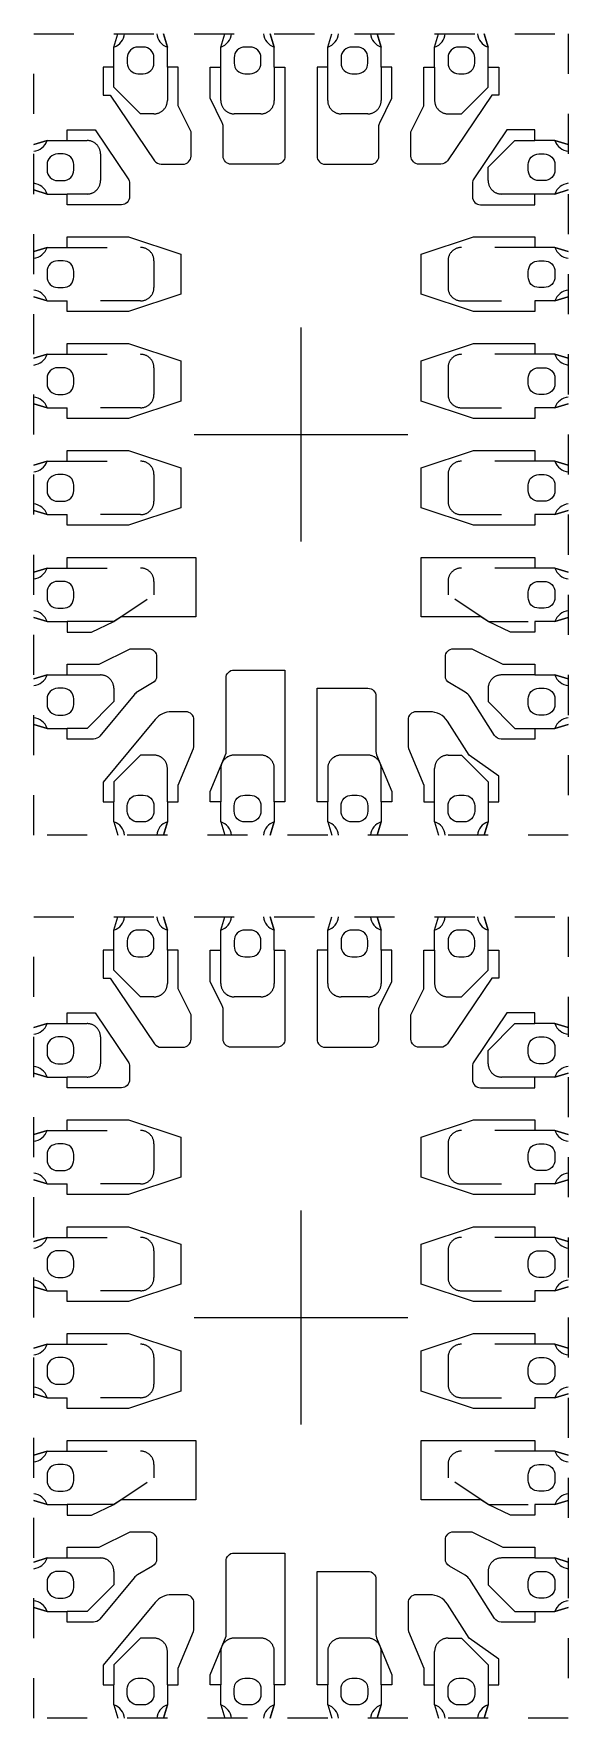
# Model space of a CAD drawing. Header units: millimetres. Extents: x -240.6 to -214.5, y 821 to 825.2.
# Drawn here: x -215.808 to -214.474, y 821.019 to 825.222 of the extents above.
import ezdxf

# ---------------------------------------------------------------- set-up
doc = ezdxf.new("R2010")
doc.units = ezdxf.units.MM
doc.linetypes.add('HIDDEN', pattern=[0.375, 0.25, -0.125])
doc.linetypes.add('PHANTOM', pattern=[2.5, 1.25, -0.25, 0.25, -0.25, 0.25, -0.25])
doc.layers.add('1', color=7, linetype='Continuous')

# ---------------------------------------------------------------- blocks, each defined once
blk = doc.blocks.new('QFN20LAK')
at = {"color": 0, "linetype": 'Continuous'}
for p, q in [((35.8773, 1.3107), (35.8923, 1.3607)), ((35.8773, 1.3107), (35.8923, 1.3607)), ((35.8773, 1.3107), (35.8923, 1.3607)), ((36.0623, 1.3607), (36.0773, 1.3107)), ((36.0623, 1.3607), (36.0773, 1.3107)), ((36.0773, 1.3107), (36.0623, 1.3607)), ((36.2773, 1.3107), (36.2923, 1.3607)), ((36.2773, 1.3107), (36.2923, 1.3607)), ((36.2773, 1.3107), (36.2923, 1.3607)), ((36.4623, 1.3607), (36.4773, 1.3107)), ((36.4623, 1.3607), (36.4773, 1.3107)), ((36.4773, 1.3107), (36.4623, 1.3607)), ((36.6773, 1.3107), (36.6923, 1.3607)), ((36.6773, 1.3107), (36.6923, 1.3607)), ((36.6773, 1.3107), (36.6923, 1.3607)), ((36.8623, 1.3607), (36.8773, 1.3107)), ((36.8623, 1.3607), (36.8773, 1.3107)), ((36.8773, 1.3107), (36.8623, 1.3607)), ((37.0773, 1.3107), (37.0923, 1.3607)), ((37.0773, 1.3107), (37.0923, 1.3607)), ((37.0773, 1.3107), (37.0923, 1.3607)), ((37.2623, 1.3607), (37.2773, 1.3107)), ((37.2623, 1.3607), (37.2773, 1.3107)), ((37.2773, 1.3107), (37.2623, 1.3607)), ((35.8773, 1.2357), (35.8773, 1.3107)), ((36.0773, 1.2357), (36.0773, 1.3107)), ((36.2773, 1.2357), (36.2773, 1.3107)), ((36.4773, 1.2357), (36.4773, 1.3107)), ((36.6773, 1.2357), (36.6773, 1.3107)), ((36.8773, 1.2357), (36.8773, 1.3107)), ((37.0773, 1.2357), (37.0773, 1.3107)), ((37.2773, 1.2357), (37.2773, 1.3107)), ((35.5773, 0.9457), (35.6273, 0.9607)), ((35.6273, 0.9607), (35.5773, 0.9457)), ((35.6273, 0.9607), (35.7023, 0.9607)), ((37.5273, 0.9607), (37.4523, 0.9607)), ((37.5773, 0.9457), (37.5273, 0.9607)), ((37.5773, 0.9457), (37.5273, 0.9607)), ((37.5273, 0.9607), (37.5773, 0.9457)), ((35.5773, 0.7757), (35.6273, 0.7607)), ((35.6273, 0.7607), (35.5773, 0.7757)), ((35.6273, 0.7607), (35.7023, 0.7607)), ((37.5273, 0.7607), (37.4523, 0.7607)), ((37.5773, 0.7757), (37.5273, 0.7607)), ((37.5773, 0.7757), (37.5273, 0.7607)), ((37.5273, 0.7607), (37.5773, 0.7757)), ((35.5773, 0.5457), (35.6273, 0.5607)), ((35.5773, 0.5457), (35.6273, 0.5607)), ((35.6273, 0.5607), (35.5773, 0.5457)), ((35.6273, 0.5607), (35.7023, 0.5607)), ((37.5273, 0.5607), (37.4523, 0.5607)), ((37.5773, 0.5457), (37.5273, 0.5607)), ((37.5773, 0.5457), (37.5273, 0.5607)), ((37.5773, 0.5457), (37.5273, 0.5607)), ((37.5273, 0.5607), (37.5773, 0.5457)), ((35.6273, 0.3607), (35.5773, 0.3757)), ((35.5773, 0.3757), (35.6273, 0.3607)), ((35.5773, 0.3757), (35.6273, 0.3607)), ((35.6273, 0.3607), (35.7023, 0.3607)), ((37.5273, 0.3607), (37.4523, 0.3607)), ((37.5773, 0.3757), (37.5273, 0.3607)), ((37.5773, 0.3757), (37.5273, 0.3607)), ((37.5773, 0.3757), (37.5273, 0.3607)), ((37.5273, 0.3607), (37.5773, 0.3757)), ((36.5773, 0.2607), (36.5773, -0.5393)), ((36.5773, 0.2607), (36.5773, -0.5393)), ((35.5773, 0.1457), (35.6273, 0.1607)), ((35.5773, 0.1457), (35.6273, 0.1607)), ((35.5773, 0.1457), (35.6273, 0.1607)), ((35.6273, 0.1607), (35.5773, 0.1457)), ((35.6273, 0.1607), (35.7023, 0.1607)), ((37.5273, 0.1607), (37.4523, 0.1607)), ((37.5773, 0.1457), (37.5273, 0.1607)), ((37.5773, 0.1457), (37.5273, 0.1607)), ((37.5773, 0.1457), (37.5273, 0.1607)), ((37.5773, 0.1457), (37.5273, 0.1607)), ((37.5273, 0.1607), (37.5773, 0.1457)), ((35.5773, -0.0243), (35.6273, -0.0393)), ((35.5773, -0.0243), (35.6273, -0.0393)), ((35.5773, -0.0243), (35.6273, -0.0393)), ((35.6273, -0.0393), (35.5773, -0.0243)), ((35.6273, -0.0393), (35.7023, -0.0393)), ((37.5273, -0.0393), (37.4523, -0.0393)), ((37.5773, -0.0243), (37.5273, -0.0393)), ((37.5773, -0.0243), (37.5273, -0.0393)), ((37.5773, -0.0243), (37.5273, -0.0393)), ((37.5773, -0.0243), (37.5273, -0.0393)), ((37.5273, -0.0393), (37.5773, -0.0243)), ((36.1773, -0.1393), (36.9773, -0.1393)), ((36.1773, -0.1393), (36.9773, -0.1393)), ((35.5773, -0.2543), (35.6273, -0.2393)), ((35.5773, -0.2543), (35.6273, -0.2393)), ((35.5773, -0.2543), (35.6273, -0.2393)), ((35.6273, -0.2393), (35.5773, -0.2543)), ((35.6273, -0.2393), (35.7023, -0.2393)), ((37.4504, -0.2393), (37.4523, -0.2374)), ((37.5273, -0.2393), (37.4523, -0.2393)), ((37.5773, -0.2543), (37.5273, -0.2393)), ((37.5773, -0.2543), (37.5273, -0.2393)), ((37.5773, -0.2543), (37.5273, -0.2393)), ((37.5773, -0.2543), (37.5273, -0.2393)), ((37.5273, -0.2393), (37.5773, -0.2543)), ((35.5773, -0.4243), (35.6273, -0.4393)), ((35.5773, -0.4243), (35.6273, -0.4393)), ((35.5773, -0.4243), (35.6273, -0.4393)), ((35.6273, -0.4393), (35.5773, -0.4243)), ((35.6273, -0.4393), (35.7023, -0.4393)), ((37.5273, -0.4393), (37.4523, -0.4393)), ((37.5773, -0.4243), (37.5273, -0.4393)), ((37.5773, -0.4243), (37.5273, -0.4393)), ((37.5773, -0.4243), (37.5273, -0.4393)), ((37.5773, -0.4243), (37.5273, -0.4393)), ((37.5273, -0.4393), (37.5773, -0.4243)), ((35.5773, -0.6543), (35.6273, -0.6393)), ((35.5773, -0.6543), (35.6273, -0.6393)), ((35.5773, -0.6543), (35.6273, -0.6393)), ((35.6273, -0.6393), (35.5773, -0.6543)), ((35.6273, -0.6393), (35.7023, -0.6393)), ((37.5273, -0.6393), (37.4523, -0.6393)), ((37.5773, -0.6543), (37.5273, -0.6393)), ((37.5773, -0.6543), (37.5273, -0.6393)), ((37.5773, -0.6543), (37.5273, -0.6393)), ((37.5773, -0.6543), (37.5273, -0.6393)), ((37.5273, -0.6393), (37.5773, -0.6543)), ((35.5773, -0.8243), (35.6273, -0.8393)), ((35.5773, -0.8243), (35.6273, -0.8393)), ((35.5773, -0.8243), (35.6273, -0.8393)), ((35.6273, -0.8393), (35.5773, -0.8243)), ((35.6273, -0.8393), (35.7023, -0.8393)), ((35.8773, -0.8393), (35.7023, -0.8393)), ((36.0072, -0.8212), (35.9384, -0.8212)), ((37.5273, -0.8393), (37.4523, -0.8393)), ((37.5773, -0.8243), (37.5273, -0.8393)), ((37.5773, -0.8243), (37.5273, -0.8393)), ((37.5773, -0.8243), (37.5273, -0.8393)), ((37.5773, -0.8243), (37.5273, -0.8393)), ((37.5273, -0.8393), (37.5773, -0.8243)), ((35.5773, -1.0543), (35.6273, -1.0393)), ((35.5773, -1.0543), (35.6273, -1.0393)), ((35.5773, -1.0543), (35.6273, -1.0393)), ((35.6273, -1.0393), (35.5773, -1.0543)), ((35.6273, -1.0393), (35.7023, -1.0393)), ((37.4523, -1.0393), (37.5273, -1.0393)), ((37.5773, -1.0543), (37.5273, -1.0393)), ((37.5773, -1.0543), (37.5273, -1.0393)), ((37.5773, -1.0543), (37.5273, -1.0393)), ((37.5773, -1.0543), (37.5273, -1.0393)), ((37.5273, -1.0393), (37.5773, -1.0543)), ((35.5773, -1.2243), (35.6273, -1.2393)), ((35.5773, -1.2243), (35.6273, -1.2393)), ((35.5773, -1.2243), (35.6273, -1.2393)), ((35.6273, -1.2393), (35.5773, -1.2243)), ((35.6273, -1.2393), (35.7023, -1.2393)), ((37.4523, -1.2393), (37.5273, -1.2393)), ((37.5773, -1.2243), (37.5273, -1.2393)), ((37.5773, -1.2243), (37.5273, -1.2393)), ((37.5773, -1.2243), (37.5273, -1.2393)), ((37.5773, -1.2243), (37.5273, -1.2393)), ((37.5273, -1.2393), (37.5773, -1.2243)), ((36.8681, -1.3604), (36.869, -1.3595)), ((35.8773, -1.5893), (35.8923, -1.6393)), ((35.8773, -1.5893), (35.8923, -1.6393)), ((36.0623, -1.6393), (36.0773, -1.5893)), ((36.0773, -1.5893), (36.0623, -1.6393)), ((36.2773, -1.5893), (36.2923, -1.6393)), ((36.2773, -1.5893), (36.2923, -1.6393)), ((36.4623, -1.6393), (36.4773, -1.5893)), ((36.4773, -1.5893), (36.4623, -1.6393)), ((36.6773, -1.5893), (36.6923, -1.6393)), ((36.6773, -1.5893), (36.6923, -1.6393)), ((36.8623, -1.6393), (36.8773, -1.5893)), ((36.8773, -1.5893), (36.8623, -1.6393)), ((37.0773, -1.5893), (37.0923, -1.6393)), ((37.0773, -1.5893), (37.0923, -1.6393)), ((37.2623, -1.6393), (37.2773, -1.5893)), ((37.2773, -1.5893), (37.2623, -1.6393))]:
    blk.add_line(p, q, dxfattribs=at)
at = {"color": 0, "linetype": 'HIDDEN', "ltscale": 0.1}
for p, q in [((36.0273, -0.6893), (36.0273, -0.7393)), ((37.1273, -0.6893), (37.1273, -0.7393)), ((35.8773, -0.8393), (36.0273, -0.7393)), ((37.2773, -0.8393), (37.1273, -0.7393)), ((37.2773, -0.8393), (37.4523, -0.8393))]:
    blk.add_line(p, q, dxfattribs=at)
at = {"color": 1, "linetype": 'PHANTOM', "ltscale": 0.1}
blk.add_lwpolyline([(37.5773, -1.6393), (35.5773, -1.6393), (35.5773, 1.3607), (37.5773, 1.3607)], close=True, dxfattribs=at)
at = {"color": 0, "linetype": 'Continuous'}
for points in [[(35.9273, 1.2707), (35.9273, 1.2507, 0.414214), (35.9673, 1.2107), (35.9873, 1.2107, 0.414214), (36.0273, 1.2507), (36.0273, 1.2707, 0.414214), (35.9873, 1.3107), (35.9673, 1.3107, 0.414214)], [(36.3273, 1.2707), (36.3273, 1.2507, 0.414214), (36.3673, 1.2107), (36.3873, 1.2107, 0.414214), (36.4273, 1.2507), (36.4273, 1.2707, 0.414214), (36.3873, 1.3107), (36.3673, 1.3107, 0.414214)], [(36.7273, 1.2707), (36.7273, 1.2507, 0.414214), (36.7673, 1.2107), (36.7873, 1.2107, 0.414214), (36.8273, 1.2507), (36.8273, 1.2707, 0.414214), (36.7873, 1.3107), (36.7673, 1.3107, 0.414214)], [(37.1273, 1.2707), (37.1273, 1.2507, 0.414214), (37.1673, 1.2107), (37.1873, 1.2107, 0.414214), (37.2273, 1.2507), (37.2273, 1.2707, 0.414214), (37.1873, 1.3107), (37.1673, 1.3107, 0.414214)], [(35.6273, 0.8707), (35.6273, 0.8507, 0.414214), (35.6673, 0.8107), (35.6873, 0.8107, 0.414214), (35.7273, 0.8507), (35.7273, 0.8707, 0.414214), (35.6873, 0.9107), (35.6673, 0.9107, 0.414214)], [(37.5273, 0.8707), (37.5273, 0.8507, -0.414214), (37.4873, 0.8107), (37.4673, 0.8107, -0.414214), (37.4273, 0.8507), (37.4273, 0.8707, -0.414214), (37.4673, 0.9107), (37.4873, 0.9107, -0.414214)], [(35.6273, 0.4707), (35.6273, 0.4507, 0.414214), (35.6673, 0.4107), (35.6873, 0.4107, 0.414214), (35.7273, 0.4507), (35.7273, 0.4707, 0.414214), (35.6873, 0.5107), (35.6673, 0.5107, 0.414214)], [(37.5273, 0.4707), (37.5273, 0.4507, -0.414214), (37.4873, 0.4107), (37.4673, 0.4107, -0.414214), (37.4273, 0.4507), (37.4273, 0.4707, -0.414214), (37.4673, 0.5107), (37.4873, 0.5107, -0.414214)], [(35.6273, 0.0707), (35.6273, 0.0507, 0.414214), (35.6673, 0.0107), (35.6873, 0.0107, 0.414214), (35.7273, 0.0507), (35.7273, 0.0707, 0.414214), (35.6873, 0.1107), (35.6673, 0.1107, 0.414214)], [(37.5273, 0.0707), (37.5273, 0.0507, -0.414214), (37.4873, 0.0107), (37.4673, 0.0107, -0.414214), (37.4273, 0.0507), (37.4273, 0.0707, -0.414214), (37.4673, 0.1107), (37.4873, 0.1107, -0.414214)], [(35.6273, -0.3293), (35.6273, -0.3493, 0.414214), (35.6673, -0.3893), (35.6873, -0.3893, 0.414214), (35.7273, -0.3493), (35.7273, -0.3293, 0.414214), (35.6873, -0.2893), (35.6673, -0.2893, 0.414214)], [(37.5273, -0.3293), (37.5273, -0.3493, -0.414214), (37.4873, -0.3893), (37.4673, -0.3893, -0.414214), (37.4273, -0.3493), (37.4273, -0.3293, -0.414214), (37.4673, -0.2893), (37.4873, -0.2893, -0.414214)], [(35.6273, -0.7293), (35.6273, -0.7493, 0.414214), (35.6673, -0.7893), (35.6873, -0.7893, 0.414214), (35.7273, -0.7493), (35.7273, -0.7293, 0.414214), (35.6873, -0.6893), (35.6673, -0.6893, 0.414214)], [(37.5273, -0.7293), (37.5273, -0.7493, -0.414214), (37.4873, -0.7893), (37.4673, -0.7893, -0.414214), (37.4273, -0.7493), (37.4273, -0.7293, -0.414214), (37.4673, -0.6893), (37.4873, -0.6893, -0.414214)], [(35.6273, -1.1293), (35.6273, -1.1493, 0.414214), (35.6673, -1.1893), (35.6873, -1.1893, 0.414214), (35.7273, -1.1493), (35.7273, -1.1293, 0.414214), (35.6873, -1.0893), (35.6673, -1.0893, 0.414214)], [(37.5273, -1.1293), (37.5273, -1.1493, -0.414214), (37.4873, -1.1893), (37.4673, -1.1893, -0.414214), (37.4273, -1.1493), (37.4273, -1.1293, -0.414214), (37.4673, -1.0893), (37.4873, -1.0893, -0.414214)], [(35.9273, -1.5493), (35.9273, -1.5293, -0.414214), (35.9673, -1.4893), (35.9873, -1.4893, -0.414214), (36.0273, -1.5293), (36.0273, -1.5493, -0.414214), (35.9873, -1.5893), (35.9673, -1.5893, -0.414214)], [(36.3273, -1.5493), (36.3273, -1.5293, -0.414214), (36.3673, -1.4893), (36.3873, -1.4893, -0.414214), (36.4273, -1.5293), (36.4273, -1.5493, -0.414214), (36.3873, -1.5893), (36.3673, -1.5893, -0.414214)], [(36.7273, -1.5493), (36.7273, -1.5293, -0.414214), (36.7673, -1.4893), (36.7873, -1.4893, -0.414214), (36.8273, -1.5293), (36.8273, -1.5493, -0.414214), (36.7873, -1.5893), (36.7673, -1.5893, -0.414214)], [(37.1273, -1.5493), (37.1273, -1.5293, -0.414214), (37.1673, -1.4893), (37.1873, -1.4893, -0.414214), (37.2273, -1.5293), (37.2273, -1.5493, -0.414214), (37.1873, -1.5893), (37.1673, -1.5893, -0.414214)]]:
    blk.add_lwpolyline(points, format="xyb", close=True, dxfattribs=at)
at = {"color": 0, "linetype": 'HIDDEN', "ltscale": 0.1}
for points in [[(36.0773, 1.2357), (36.0773, 1.1107, -0.414214), (36.0273, 1.0607), (35.9773, 1.0607), (35.8773, 1.1607), (35.8773, 1.2357)], [(36.4773, 1.2357), (36.4773, 1.1107, -0.414214), (36.4273, 1.0607), (36.3273, 1.0607, -0.414214), (36.2773, 1.1107), (36.2773, 1.2357)], [(36.8773, 1.2357), (36.8773, 1.1107, -0.414214), (36.8273, 1.0607), (36.7273, 1.0607, -0.414214), (36.6773, 1.1107), (36.6773, 1.2357)], [(37.0773, 1.2357), (37.0773, 1.1107, 0.414214), (37.1273, 1.0607), (37.1773, 1.0607), (37.2773, 1.1607), (37.2773, 1.2357)], [(35.7023, 0.9607), (35.7773, 0.9607, -0.414214), (35.8273, 0.9107), (35.8273, 0.8107, -0.414214), (35.7773, 0.7607), (35.7023, 0.7607)], [(37.4523, 0.7607), (37.3273, 0.7607, -0.414214), (37.2773, 0.8107), (37.2773, 0.8607), (37.3773, 0.9607), (37.4523, 0.9607)], [(35.7023, 0.5607), (35.9773, 0.5607, -0.414214), (36.0273, 0.5107), (36.0273, 0.4107, -0.414214), (35.9773, 0.3607), (35.7023, 0.3607)], [(37.4523, 0.5607), (37.1773, 0.5607, 0.414214), (37.1273, 0.5107), (37.1273, 0.4107, 0.414214), (37.1773, 0.3607), (37.4523, 0.3607)], [(35.7023, 0.1607), (35.9773, 0.1607, -0.414214), (36.0273, 0.1107), (36.0273, 0.0107, -0.414214), (35.9773, -0.0393), (35.7023, -0.0393)], [(37.4523, 0.1607), (37.1773, 0.1607, 0.414214), (37.1273, 0.1107), (37.1273, 0.0107, 0.414214), (37.1773, -0.0393), (37.4523, -0.0393)], [(35.7023, -0.2393), (35.9773, -0.2393, -0.414214), (36.0273, -0.2893), (36.0273, -0.3893, -0.414214), (35.9773, -0.4393), (35.7023, -0.4393)], [(37.4523, -0.2393), (37.1773, -0.2393, 0.414214), (37.1273, -0.2893), (37.1273, -0.3893, 0.414214), (37.1773, -0.4393), (37.4523, -0.4393)], [(35.7023, -0.6393), (35.9773, -0.6393, -0.414214), (36.0273, -0.6893)], [(37.4523, -0.6393), (37.1773, -0.6393, 0.414214), (37.1273, -0.6893)], [(35.7023, -1.0393), (35.8273, -1.0393, -0.414214), (35.8773, -1.0893), (35.8773, -1.1393), (35.7773, -1.2393), (35.7023, -1.2393)], [(37.4523, -1.0393), (37.3273, -1.0393, 0.414214), (37.2773, -1.0893), (37.2773, -1.1393), (37.3773, -1.2393), (37.4523, -1.2393)], [(36.0773, -1.5143), (36.0773, -1.3893, 0.414214), (36.0273, -1.3393), (35.9773, -1.3393), (35.8773, -1.4393), (35.8773, -1.5143)], [(36.4773, -1.5143), (36.4773, -1.3893, 0.414214), (36.4273, -1.3393), (36.3273, -1.3393, 0.414214), (36.2773, -1.3893), (36.2773, -1.5143)], [(36.8773, -1.5143), (36.8773, -1.3893, 0.414214), (36.8273, -1.3393), (36.7273, -1.3393, 0.414214), (36.6773, -1.3893), (36.6773, -1.5143)], [(37.0773, -1.5143), (37.0773, -1.3893, -0.414214), (37.1273, -1.3393), (37.1773, -1.3393), (37.2773, -1.4393), (37.2773, -1.5143)]]:
    blk.add_lwpolyline(points, format="xyb", dxfattribs=at)
at = {"color": 0, "linetype": 'Continuous'}
for points in [[(37.0373, 1.0907), (37.0373, 1.2357), (37.0773, 1.2357)], [(35.7023, 0.5607), (35.7023, 0.6007), (35.9323, 0.6007), (36.1273, 0.5357), (36.1273, 0.3857), (35.9323, 0.3207), (35.7023, 0.3207), (35.7023, 0.3607)], [(37.4523, 0.3607), (37.4523, 0.3207), (37.2223, 0.3207), (37.0273, 0.3857), (37.0273, 0.5357), (37.2223, 0.6007), (37.4523, 0.6007), (37.4523, 0.5607)], [(35.7023, 0.1607), (35.7023, 0.2007), (35.9323, 0.2007), (36.1273, 0.1357), (36.1273, -0.0143), (35.9323, -0.0793), (35.7023, -0.0793), (35.7023, -0.0393)], [(37.4523, -0.0393), (37.4523, -0.0793), (37.2223, -0.0793), (37.0273, -0.0143), (37.0273, 0.1357), (37.2223, 0.2007), (37.4523, 0.2007), (37.4523, 0.1607)], [(35.7023, -0.2393), (35.7023, -0.1993), (35.9323, -0.1993), (36.1273, -0.2643), (36.1273, -0.4143), (35.9323, -0.4793), (35.7023, -0.4793), (35.7023, -0.4393)], [(37.4523, -0.4393), (37.4523, -0.4793), (37.2223, -0.4793), (37.0273, -0.4143), (37.0273, -0.2643), (37.2223, -0.1993), (37.4523, -0.1993), (37.4523, -0.2393)], [(35.7023, -0.6393), (35.7023, -0.5993), (36.1833, -0.5993), (36.1833, -0.8212), (35.9045, -0.8212), (35.8773, -0.8393)], [(37.4523, -0.8393), (37.4523, -0.8793), (37.3606, -0.8793), (37.2773, -0.8393), (37.2502, -0.8212), (37.0273, -0.8212), (37.0273, -0.5993), (37.4523, -0.5993), (37.4523, -0.6393)], [(35.7023, -0.8393), (35.7023, -0.8793), (35.794, -0.8793), (35.8773, -0.8393)], [(35.8773, -1.5893), (35.8773, -1.5143)], [(36.0773, -1.5143), (36.0773, -1.5893)], [(36.2773, -1.5893), (36.2773, -1.5143)], [(36.4773, -1.5143), (36.4773, -1.5893)], [(36.6773, -1.5893), (36.6773, -1.5143)], [(36.8773, -1.5143), (36.8773, -1.5893)], [(37.0773, -1.5893), (37.0773, -1.5143)], [(37.2773, -1.5143), (37.2773, -1.5893)]]:
    blk.add_lwpolyline(points, dxfattribs=at)
for points in [[(35.7023, 0.9607), (35.7023, 1.0007), (35.8068, 1.0007), (35.9306, 0.8178, -0.149936), (35.9358, 0.801), (35.9358, 0.7507, -0.414214), (35.9058, 0.7207), (35.7023, 0.7207), (35.7023, 0.7607)], [(37.4523, 0.9607), (37.4523, 1.0007), (37.3478, 1.0007), (37.224, 0.8178, 0.149936), (37.2188, 0.801), (37.2188, 0.7507, 0.414214), (37.2488, 0.7207), (37.4523, 0.7207), (37.4523, 0.7607)], [(36.2773, -1.5143), (36.2373, -1.5143), (36.2373, -1.476), (36.2968, -1.3315), (36.2968, -1.0508, -0.414214), (36.3268, -1.0208), (36.5173, -1.0208), (36.5173, -1.5143), (36.4773, -1.5143)], [(36.6773, -1.5143), (36.6373, -1.5143), (36.6373, -1.0893), (36.8278, -1.0893, -0.414214), (36.8578, -1.1193), (36.8578, -1.3264, 0.098491), (36.8601, -1.3379), (36.9173, -1.4761), (36.9173, -1.5143), (36.8773, -1.5143)]]:
    blk.add_lwpolyline(points, format="xyb", dxfattribs=at)
at = {"color": 1, "linetype": 'Continuous'}
for points in [[(35.7023, -1.0393), (35.7023, -0.9993), (35.8223, -0.9993), (35.9384, -0.9412), (36.0072, -0.9412, -0.414214), (36.0372, -0.9712), (36.0372, -1.0434, -0.267749), (36.0222, -1.0694), (35.9662, -1.1019, 0.088965), (35.9527, -1.1133), (35.8242, -1.2684, -0.223428), (35.8011, -1.2793), (35.7023, -1.2793), (35.7023, -1.2393)], [(37.4523, -1.2393), (37.4523, -1.2793), (37.3267, -1.2793, -0.256494), (37.3014, -1.2654), (37.2091, -1.1203, 0.120574), (37.1919, -1.1039), (37.1324, -1.0694, -0.267749), (37.1174, -1.0434), (37.1174, -0.9712, -0.414214), (37.1474, -0.9412), (37.2162, -0.9412), (37.3323, -0.9993), (37.4523, -0.9993), (37.4523, -1.0393)], [(36.0773, -1.5143), (36.1173, -1.5143), (36.1173, -1.4522), (36.1745, -1.314, 0.098491), (36.1768, -1.3026), (36.1768, -1.2071, 0.414214), (36.1468, -1.1771), (36.0933, -1.1771, 0.223428), (36.0316, -1.206), (35.8373, -1.4408), (35.8373, -1.5143), (35.8773, -1.5143)], [(37.2773, -1.5143), (37.3173, -1.5143), (37.3173, -1.4176), (37.2061, -1.3393), (37.1254, -1.2123, 0.249171), (37.0591, -1.1771), (37.0078, -1.1771, 0.414214), (36.9778, -1.2071), (36.9778, -1.3026, 0.098491), (36.9801, -1.314), (37.0373, -1.4522), (37.0373, -1.5143), (37.0773, -1.5143)]]:
    blk.add_lwpolyline(points, format="xyb", dxfattribs=at)
at = {"color": 0, "linetype": 'Continuous'}
for centre, start, end in [((35.8597, 1.3658), 287.73543, 354.94495), ((36.0949, 1.3658), 185.05505, 252.26457), ((36.2597, 1.3658), 287.73543, 354.94495), ((36.4949, 1.3658), 185.05505, 252.26457), ((36.6597, 1.3658), 287.73543, 354.94495), ((36.8949, 1.3658), 185.05505, 252.26457), ((37.0597, 1.3658), 287.73543, 354.94495), ((37.2949, 1.3658), 185.05505, 252.26457), ((35.5722, 0.9783), 275.05505, 342.26476), ((37.5824, 0.9783), 197.73524, 264.94495), ((35.5722, 0.7431), 17.73543, 84.94495), ((37.5824, 0.7431), 95.05505, 162.26457), ((35.5722, 0.5783), 275.05505, 342.26476), ((37.5824, 0.5783), 197.73524, 264.94495), ((35.5722, 0.3431), 17.73524, 84.94495), ((37.5824, 0.3431), 95.05505, 162.26457), ((35.5722, 0.1783), 275.05505, 342.26476), ((37.5824, 0.1783), 197.73524, 264.94495), ((35.5722, -0.0569), 17.73543, 84.94495), ((37.5824, -0.0569), 95.05505, 162.26457), ((35.5722, -0.2217), 275.05505, 342.26476), ((37.5824, -0.2217), 197.73524, 264.94495), ((35.5722, -0.4569), 17.73543, 84.94495), ((37.5824, -0.4569), 95.05505, 162.26457), ((35.5722, -0.6217), 275.05505, 342.26476), ((37.5824, -0.6217), 197.73524, 264.94495), ((35.5722, -0.8569), 17.73543, 84.94495), ((37.5824, -0.8569), 95.05505, 162.26457), ((35.5722, -1.0217), 275.05505, 342.26476), ((37.5824, -1.0217), 197.73524, 264.94495), ((35.5722, -1.2569), 17.73543, 84.94495), ((37.5824, -1.2569), 95.05505, 162.26457), ((35.8597, -1.6444), 5.05505, 72.26457), ((36.0949, -1.6444), 107.73543, 174.94495), ((36.2597, -1.6444), 5.05505, 72.26457), ((36.4949, -1.6444), 107.73543, 174.94495), ((36.6597, -1.6444), 5.05505, 72.26457), ((36.8949, -1.6444), 107.73543, 174.94495), ((37.0597, -1.6444), 5.05505, 72.26457), ((37.2949, -1.6444), 107.73543, 174.94495)]:
    blk.add_arc(centre, 0.0578, start, end, dxfattribs=at)
at = {"layer": '1', "color": 1, "linetype": 'Continuous'}
for points in [[(35.8773, 1.2357), (35.8373, 1.2357), (35.8373, 1.1312), (35.863, 1.1312), (36.0295, 0.8854, 0.248824), (36.0543, 0.8722), (36.1358, 0.8722, 0.414214), (36.1658, 0.9022), (36.1658, 0.9931), (36.1173, 1.0907), (36.1173, 1.2357), (36.0773, 1.2357)], [(36.4773, 1.2357), (36.5173, 1.2357), (36.5173, 0.9022, -0.414214), (36.4873, 0.8722), (36.3158, 0.8722, -0.414214), (36.2858, 0.9022), (36.2858, 1.0142, 0.115785), (36.2827, 1.0276), (36.2373, 1.1189), (36.2373, 1.2357), (36.2773, 1.2357)], [(36.6773, 1.2357), (36.6373, 1.2357), (36.6373, 0.9022, 0.414214), (36.6673, 0.8722), (36.8388, 0.8722, 0.414214), (36.8688, 0.9022), (36.8688, 1.0142, -0.115785), (36.8719, 1.0276), (36.9173, 1.1189), (36.9173, 1.2357), (36.8773, 1.2357)], [(37.2773, 1.2357), (37.3173, 1.2357), (37.3173, 1.1312), (37.2916, 1.1312), (37.1251, 0.8854, -0.248824), (37.1003, 0.8722), (37.0188, 0.8722, -0.414214), (36.9888, 0.9022), (36.9888, 0.9931), (37.0373, 1.0907), (37.0373, 1.2357), (37.0773, 1.2357)]]:
    blk.add_lwpolyline(points, format="xyb", dxfattribs=at)

msp = doc.modelspace()

# ---------------------------------------------------------------- block references
at = {"xscale": 0.6666666666666572, "yscale": 0.6666666666666572, "zscale": 0.6666666666666572}
for p in [(-239.525988, 824.315336), (-239.525988, 822.112003)]:
    msp.add_blockref('QFN20LAK', p, dxfattribs=at)

doc.saveas('drawing.dxf')
